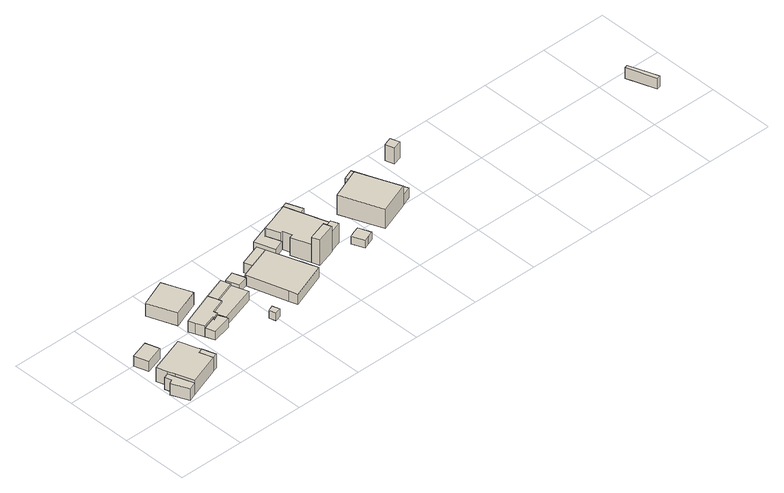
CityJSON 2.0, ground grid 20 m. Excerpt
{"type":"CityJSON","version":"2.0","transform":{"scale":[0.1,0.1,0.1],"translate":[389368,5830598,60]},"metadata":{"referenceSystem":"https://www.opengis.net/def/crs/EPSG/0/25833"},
"CityObjects":{
"building1":{"type":"Building","attributes":{"Gemeindeschluessel":"11000012","function":"31001_1010"},"address":[{"country":"Germany","locality":"Berlin","thoroughfareNumber":"1","thoroughfareName":"Feldspatzenweg"}],"children":["building1-1","building1-2"]},
"building1-1":{"type":"BuildingPart","attributes":{"BezugspunktDach":"2200","measuredHeight":5.28,"storeysAboveGround":1},"parents":["building1"],"geometry":[{"type":"MultiSurface","lod":"1","boundaries":[[[0,1,2,3,4,5,6,7,8]],[[9,10,11,12,13,14,15,16,17]],[[9,17,8,7]],[[10,9,7,6]],[[11,10,6,5]],[[12,11,5,4]],[[13,12,4,3]],[[14,13,3,2]],[[18,19,2,1]],[[20,18,1,0]],[[17,16,0,8]],[[15,14,19,18]],[[16,15,18,20]]]}]},
"building1-2":{"type":"BuildingPart","attributes":{"BezugspunktDach":"2200","measuredHeight":3.74,"storeysAboveGround":1},"parents":["building1"],"geometry":[{"type":"MultiSurface","lod":"1","boundaries":[[[21,19,20,22,23,24]],[[25,26,16,14,27,28]],[[25,28,24,23]],[[26,25,23,22]],[[16,26,22,20]],[[27,14,19,21]],[[28,27,21,24]],[[14,15,18,19]],[[16,20,18,15]]]}]},
"building2":{"type":"Building","attributes":{"Gemeindeschluessel":"11000012","BezugspunktDach":"2200","function":"31001_2463","measuredHeight":3.29,"storeysAboveGround":1},"address":[{"country":"Germany","locality":"Berlin","thoroughfareNumber":"3 (1)","thoroughfareName":"Feldspatzenweg"}],"geometry":[{"type":"Solid","lod":"1","boundaries":[[[[29,30,31,32]],[[33,34,35,36]],[[33,36,32,31]],[[34,33,31,30]],[[35,34,30,29]],[[36,35,29,32]]]]}]},
"building3":{"type":"Building","attributes":{"Gemeindeschluessel":"11000012","BezugspunktDach":"2200","function":"51009_1610","measuredHeight":4.37,"storeysAboveGround":0},"address":[{"country":"Germany","locality":"Berlin"}],"geometry":[{"type":"Solid","lod":"1","boundaries":[[[[3,37,5,4]],[[38,39,40,41]],[[38,41,4,5]],[[39,38,5,37]],[[40,39,37,3]],[[41,40,3,4]]]]}]},
"building4":{"type":"Building","attributes":{"Gemeindeschluessel":"11000012","BezugspunktDach":"2200","function":"51009_1610","measuredHeight":2.84,"storeysAboveGround":0},"address":[{"country":"Germany","locality":"Berlin"}],"geometry":[{"type":"Solid","lod":"1","boundaries":[[[[42,43,44,45,46,47,48]],[[49,50,51,52,53,54,55]],[[49,55,48,47]],[[50,49,47,46]],[[51,50,46,45]],[[52,51,45,44]],[[53,52,44,43]],[[54,53,43,42]],[[55,54,42,48]]]]}]},
"building5":{"type":"Building","attributes":{"Gemeindeschluessel":"11000012","BezugspunktDach":"2200","function":"31001_1010","measuredHeight":4.53,"storeysAboveGround":1},"address":[{"country":"Germany","locality":"Berlin","thoroughfareNumber":"4","thoroughfareName":"Feldspatzenweg"}],"geometry":[{"type":"Solid","lod":"1","boundaries":[[[[56,57,58,59,60]],[[61,62,63,64,65]],[[61,65,60,59]],[[62,61,59,58]],[[63,62,58,57]],[[64,63,57,56]],[[65,64,56,60]]]]}]},
"building6":{"type":"Building","attributes":{"Gemeindeschluessel":"11000012","function":"31001_2723"},"address":[{"country":"Germany","locality":"Berlin","thoroughfareNumber":"2 (1)","thoroughfareName":"Feldspatzenweg"}],"children":["building6-1","building6-2"]},
"building6-1":{"type":"BuildingPart","attributes":{"BezugspunktDach":"2200","measuredHeight":3.9,"storeysAboveGround":1},"parents":["building6"],"geometry":[{"type":"Solid","lod":"1","boundaries":[[[[66,67,68,69,70,71,72,73,74,75,76]],[[77,78,79,80,81,82,83,84,85,86,87]],[[77,87,76,75]],[[74,78,74,73]],[[80,79,73,72]],[[81,80,72,71]],[[82,81,71,70]],[[83,82,70,69]],[[84,83,69,68]],[[85,84,68,67]],[[86,85,67,66]],[[87,86,66,76]],[[78,77,75,74]],[[79,78,74,73]]]]}]},
"building6-2":{"type":"BuildingPart","attributes":{"BezugspunktDach":"2200","measuredHeight":3.47,"storeysAboveGround":1},"parents":["building6"],"geometry":[{"type":"MultiSurface","lod":"1","boundaries":[[[73,88,89,75]],[[90,91,79,77]],[[90,77,75,89]],[[91,90,89,88]],[[79,91,88,73]],[[77,78,74,75]],[[79,73,74,78]]]}]},
"building7":{"type":"Building","attributes":{"Gemeindeschluessel":"11000012","BezugspunktDach":"2200","function":"51009_1610","measuredHeight":2.88,"storeysAboveGround":0},"address":[{"country":"Germany","locality":"Berlin"}],"geometry":[{"type":"Solid","lod":"1","boundaries":[[[[92,93,94,95,96,97,98]],[[99,100,101,102,103,104,105]],[[99,105,98,97]],[[100,99,97,96]],[[101,100,96,95]],[[102,101,95,94]],[[103,102,94,93]],[[104,103,93,92]],[[105,104,92,98]]]]}]},
"building8":{"type":"Building","attributes":{"Gemeindeschluessel":"11000012","BezugspunktDach":"2200","function":"31001_2723","measuredHeight":2.52,"storeysAboveGround":1},"address":[{"country":"Germany","locality":"Berlin","thoroughfareNumber":"2 (3)","thoroughfareName":"Feldspatzenweg"}],"geometry":[{"type":"Solid","lod":"1","boundaries":[[[[106,107,108,109]],[[110,111,112,113]],[[110,113,109,108]],[[111,110,108,107]],[[112,111,107,106]],[[113,112,106,109]]]]}]},
"building9":{"type":"Building","attributes":{"Gemeindeschluessel":"11000012","BezugspunktDach":"2200","function":"51009_1610","measuredHeight":2.34,"storeysAboveGround":0},"address":[{"country":"Germany","locality":"Berlin"}],"geometry":[{"type":"Solid","lod":"1","boundaries":[[[[114,115,116,117,118]],[[119,120,121,122,123]],[[119,123,118,117]],[[120,119,117,116]],[[121,120,116,115]],[[122,121,115,114]],[[123,122,114,118]]]]}]},
"building10":{"type":"Building","attributes":{"Gemeindeschluessel":"11000012","function":"31001_1010"},"address":[{"country":"Germany","locality":"Berlin","thoroughfareNumber":"43A","thoroughfareName":"Alter Bernauer Heerweg"}],"children":["building10-1","building10-2"]},
"building10-1":{"type":"BuildingPart","attributes":{"BezugspunktDach":"2200","measuredHeight":3.21,"storeysAboveGround":1},"parents":["building10"],"geometry":[{"type":"MultiSurface","lod":"1","boundaries":[[[124,125,126,127,128,129,130,131]],[[132,133,134,135,136,137,138,139]],[[132,139,131,130]],[[133,132,130,129],[132,133,129,130]],[[134,133,129,128]],[[135,134,128,127]],[[136,135,127,126]],[[137,136,126,125]],[[138,137,125,124]],[[139,138,124,131]]]}]},
"building10-2":{"type":"BuildingPart","attributes":{"BezugspunktDach":"2200","measuredHeight":3.21,"storeysAboveGround":1},"parents":["building10"],"geometry":[{"type":"MultiSurface","lod":"1","boundaries":[[[130,129,140,141]],[[142,133,132,143]],[[142,143,141,140]],[[133,142,140,129]],[[143,132,130,141]],[[144,133,129,130,132]]]}]},
"building11":{"type":"Building","attributes":{"Gemeindeschluessel":"11000012","BezugspunktDach":"2200","function":"31001_2463","measuredHeight":2.78,"storeysAboveGround":1},"address":[{"country":"Germany","locality":"Berlin","thoroughfareNumber":"43B (1)","thoroughfareName":"Alter Bernauer Heerweg"}],"geometry":[{"type":"Solid","lod":"1","boundaries":[[[[145,146,147,148,149,150,151]],[[152,153,154,155,156,157,158]],[[152,158,151,150]],[[153,152,150,149]],[[154,153,149,148]],[[155,154,148,147]],[[156,155,147,146]],[[157,156,146,145]],[[158,157,145,151]]]]}]},
"building12":{"type":"Building","attributes":{"Gemeindeschluessel":"11000012","function":"31001_1010"},"address":[{"country":"Germany","locality":"Berlin","thoroughfareNumber":"43B","thoroughfareName":"Alter Bernauer Heerweg"}],"children":["building12-1","building12-2"]},
"building12-1":{"type":"BuildingPart","attributes":{"BezugspunktDach":"2200","measuredHeight":8.63,"storeysAboveGround":1},"parents":["building12"],"geometry":[{"type":"Solid","lod":"1","boundaries":[[[[159,160,161,162,163,164,165,166,167,168,169,170,171,172]],[[173,174,175,176,177,178,179,180,181,182,183,184,185,186]],[[173,186,172,171]],[[174,173,171,170]],[[175,174,170,169]],[[176,175,169,168]],[[177,176,168,167]],[[178,177,167,166]],[[179,178,166,165]],[[182,181,163,162]],[[183,182,162,161]],[[184,183,161,160]],[[185,184,160,159]],[[186,185,159,172]],[[180,179,165,164]],[[163,181,180,164]]]]}]},
"building12-2":{"type":"BuildingPart","attributes":{"BezugspunktDach":"2200","measuredHeight":8.18,"storeysAboveGround":1},"parents":["building12"],"geometry":[{"type":"MultiSurface","lod":"1","boundaries":[[[187,188,189,190]],[[178,191,192,181]],[[178,180,179,165,164,163,190,189]],[[191,178,189,188]],[[192,191,188,187]],[[181,192,187,190]],[[165,179,180,164]],[[181,163,164,180]]]}]},
"building13":{"type":"Building","attributes":{"Gemeindeschluessel":"11000012","BezugspunktDach":"2200","function":"51009_1610","measuredHeight":6.16,"storeysAboveGround":0},"address":[{"country":"Germany","locality":"Berlin"}],"geometry":[{"type":"Solid","lod":"1","boundaries":[[[[193,194,195,196]],[[197,198,199,200]],[[197,200,196,195]],[[198,197,195,194]],[[199,198,194,193]],[[200,199,193,196]]]]}]},
"building14":{"type":"Building","attributes":{"Gemeindeschluessel":"11000012","BezugspunktDach":"2200","function":"31001_2723","measuredHeight":3,"storeysAboveGround":1},"address":[{"country":"Germany","locality":"Berlin","thoroughfareNumber":"43B (3)","thoroughfareName":"Alter Bernauer Heerweg"}],"geometry":[{"type":"Solid","lod":"1","boundaries":[[[[201,202,203,204,205,206]],[[207,208,209,210,211,212]],[[207,212,206,205]],[[208,207,205,204]],[[209,208,204,203]],[[210,209,203,202]],[[211,210,202,201]],[[212,211,201,206]]]]}]},
"building15":{"type":"Building","attributes":{"Gemeindeschluessel":"11000012","BezugspunktDach":"2200","function":"31001_2723","measuredHeight":2.55,"storeysAboveGround":1},"address":[{"country":"Germany","locality":"Berlin","thoroughfareNumber":"43B (2)","thoroughfareName":"Alter Bernauer Heerweg"}],"geometry":[{"type":"Solid","lod":"1","boundaries":[[[[213,214,215,216,217,218]],[[219,220,221,222,223,224]],[[219,224,218,217]],[[220,219,217,216]],[[221,220,216,215]],[[222,221,215,214]],[[223,222,214,213]],[[224,223,213,218]]]]}]},
"building16":{"type":"Building","attributes":{"Gemeindeschluessel":"11000012","BezugspunktDach":"2200","function":"31001_1010","measuredHeight":6.21,"storeysAboveGround":1},"address":[{"country":"Germany","locality":"Berlin","thoroughfareNumber":"43C","thoroughfareName":"Alter Bernauer Heerweg"}],"geometry":[{"type":"Solid","lod":"1","boundaries":[[[[225,226,227,228]],[[229,230,231,232]],[[229,232,228,227]],[[230,229,227,226]],[[231,230,226,225]],[[232,231,225,228]]]]}]},
"building17":{"type":"Building","attributes":{"Gemeindeschluessel":"11000012","BezugspunktDach":"2200","function":"31001_2463","measuredHeight":3.55,"storeysAboveGround":1},"address":[{"country":"Germany","locality":"Berlin","thoroughfareNumber":"43C (1)","thoroughfareName":"Alter Bernauer Heerweg"}],"geometry":[{"type":"Solid","lod":"1","boundaries":[[[[233,234,235,236,237]],[[238,239,240,241,242]],[[238,242,237,236]],[[239,238,236,235]],[[240,239,235,234]],[[241,240,234,233]],[[242,241,233,237]]]]}]},
"building18":{"type":"Building","attributes":{"Gemeindeschluessel":"11000012","BezugspunktDach":"2200","function":"51009_1610","measuredHeight":5.26,"storeysAboveGround":0},"address":[{"country":"Germany","locality":"Berlin"}],"geometry":[{"type":"Solid","lod":"1","boundaries":[[[[243,244,245,246]],[[247,248,249,250]],[[247,250,246,245]],[[248,247,245,244]],[[249,248,244,243]],[[250,249,243,246]]]]}]},
"building19":{"type":"Building","attributes":{"Gemeindeschluessel":"11000012","BezugspunktDach":"2200","function":"51009_1610","measuredHeight":3.43,"storeysAboveGround":0},"address":[{"country":"Germany","locality":"Berlin"}],"geometry":[{"type":"Solid","lod":"1","boundaries":[[[[251,252,253,254]],[[255,256,257,258]],[[255,258,254,253]],[[256,255,253,252]],[[257,256,252,251]],[[258,257,251,254]]]]}]}
},
"vertices":[
[23,88,54],[30,67,54],[48,15,54],[143,49,54],[130,88,54],[144,93,54],[139,105,54],[122,156,54],[12,118,54],[122,156,9],[139,105,9],[144,93,9],[130,88,9],[143,49,9],[48,15,9],[30,67,9],[23,88,9],[12,118,9],[30,67,46],[48,15,46],[23,88,46],
[23,6,46],[7,82,46],[13,63,46],[2,57,46],[13,63,9],[7,82,9],[23,6,9],[2,57,9],
[23,155,46],[77,173,46],[64,214,46],[10,197,46],[64,214,13],[77,173,13],[23,155,13],[10,197,13],
[157,54,54],[144,93,10],[157,54,10],[143,49,10],[130,88,10],
[225,129,44],[283,143,44],[282,150,44],[272,172,44],[256,165,44],[254,169,44],[215,156,44],[254,169,16],[256,165,16],[272,172,16],[282,150,16],[283,143,16],[225,129,16],[215,156,16],
[194,232,59],[278,264,59],[261,306,59],[244,348,59],[161,315,59],[244,348,18],[261,306,18],[278,264,18],[194,232,18],[161,315,18],
[205,181,50],[215,156,50],[254,169,50],[256,165,50],[272,172,50],[269,183,50],[313,199,50],[310,209,50],[307,218,50],[300,237,50],[198,200,50],[300,237,15],[307,218,15],[310,209,15],[313,199,15],[269,183,15],[272,172,15],[256,165,15],[254,169,15],[215,156,15],[205,181,15],[198,200,15],
[375,232,50],[366,260,50],[366,260,15],[375,232,15],
[272,172,46],[282,150,46],[391,184,46],[375,232,46],[310,209,46],[313,199,46],[269,183,46],[313,199,17],[310,209,17],[375,232,17],[391,184,17],[282,150,17],[272,172,17],[269,183,17],
[386,81,41],[404,86,41],[397,107,41],[380,101,41],[397,107,16],[404,86,16],[386,81,16],[380,101,16],
[394,221,43],[425,230,43],[424,234,43],[412,268,43],[381,258,43],[412,268,19],[424,234,19],[425,230,19],[394,221,19],[381,258,19],
[425,230,50],[460,113,50],[468,89,50],[578,130,50],[569,153,50],[529,270,50],[464,248,50],[424,234,50],[464,248,17],[529,270,17],[569,153,17],[578,130,17],[468,89,17],[460,113,17],[425,230,17],[424,234,17],
[521,294,50],[456,272,50],[521,294,17],[456,272,17],[466,249,17],
[550,255,49],[582,267,49],[581,270,49],[566,311,49],[594,320,49],[589,335,49],[529,314,49],[589,335,21],[594,320,21],[566,311,21],[581,270,21],[582,267,21],[550,255,21],[529,314,21],
[581,270,75],[588,271,75],[596,245,75],[586,242,75],[605,185,75],[651,200,75],[662,204,75],[663,204,75],[698,215,75],[656,341,75],[620,329,75],[609,325,75],[594,320,75],[566,311,75],[594,320,17],[609,325,17],[620,329,17],[656,341,17],[698,215,17],[663,204,17],[662,204,17],[651,200,17],[605,185,17],[586,242,17],[596,245,17],[588,271,17],[581,270,17],[566,311,17],
[613,163,98],[671,181,98],[663,204,98],[605,185,98],[671,181,17],[613,163,17],
[671,181,81],[706,193,81],[698,215,81],[663,204,81],[698,215,20],[706,193,20],[671,181,20],[663,204,20],
[681,311,50],[709,322,50],[691,369,50],[670,362,50],[677,342,50],[670,340,50],[677,342,20],[670,362,20],[691,369,20],[709,322,20],[681,311,20],[670,340,20],
[739,132,44],[756,139,44],[773,145,44],[759,182,44],[741,176,44],[724,169,44],[741,176,20],[759,182,20],[773,145,20],[756,139,20],[739,132,20],[724,169,20],
[824,149,86],[918,185,86],[868,310,86],[775,273,86],[868,310,24],[918,185,24],[824,149,24],[775,273,24],
[868,310,56],[918,185,56],[948,197,56],[890,345,56],[859,333,56],[890,345,25],[948,197,25],[918,185,25],[868,310,25],[859,333,25],
[1007,311,84],[1033,318,84],[1024,345,84],[999,337,84],[1024,345,32],[1033,318,32],[1007,311,32],[999,337,32],
[1687,81,61],[1698,84,61],[1667,170,61],[1657,167,61],[1667,170,27],[1698,84,27],[1687,81,27],[1657,167,27]
]}
